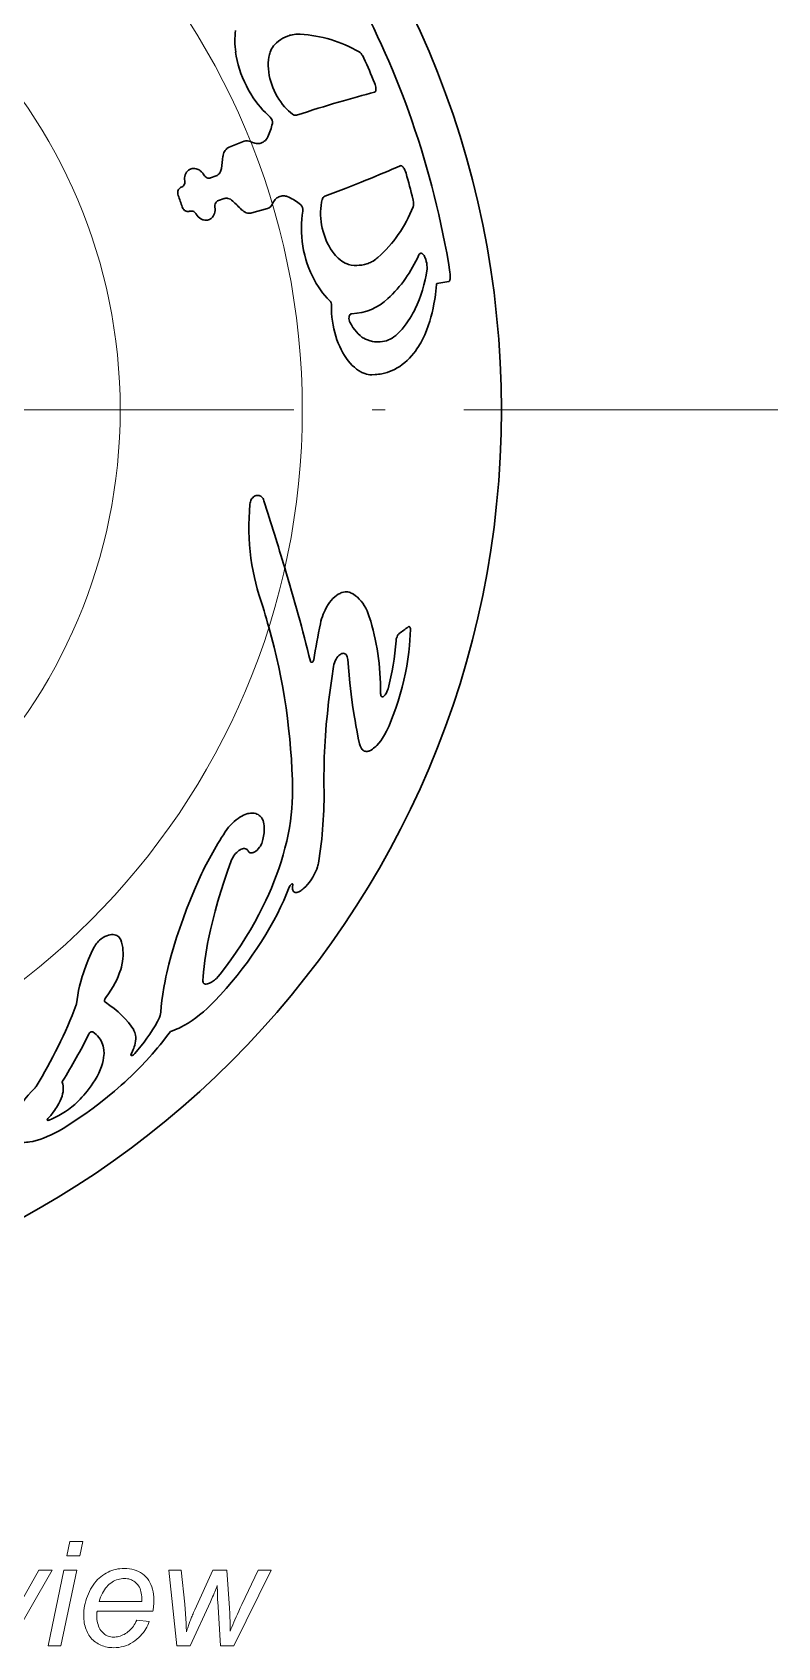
# Model space of a CAD drawing. Extents: x 0 to 594, y 0 to 575.
# Drawn here: x 263.9 to 292.4, y 481.4 to 543.2 of the extents above; entities that cross this region are included whole.
import ezdxf

# ---------------------------------------------------------------- set-up
doc = ezdxf.new("R2010")
doc.units = 0
doc.linetypes.add('DASHDOT', pattern=[18.5, 12, -3, 0.5, -3])

msp = doc.modelspace()

# ---------------------------------------------------------------- linework, layer by layer
at = {"color": 7, "lineweight": 30, "ltscale": 0.015574}
msp.add_line((271.458, 538.81), (272.035, 539.044), dxfattribs=at)
at = {"color": 7, "lineweight": 30, "ltscale": 0.000323455}
msp.add_line((272.278, 539.029), (272.289, 539.023), dxfattribs=at)
at = {"color": 7, "lineweight": 30, "ltscale": 0.005675}
for p, q in [((270.75, 537.641), (270.963, 537.719)), ((271.266, 536.849), (271.05, 536.778))]:
    msp.add_line(p, q, dxfattribs=at)
at = {"color": 7, "lineweight": 30, "ltscale": 0.015575}
msp.add_line((272.929, 536.477), (272.331, 536.302), dxfattribs=at)
at = {"color": 7, "lineweight": 30, "ltscale": 0.011568}
msp.add_line((279.393, 533.61), (279.851, 533.677), dxfattribs=at)
at = {"color": 7, "linetype": 'DASHDOT', "lineweight": 13}
msp.add_line((292.427, 528.771), (200.907, 528.771), dxfattribs=at)
at = {"color": 7, "lineweight": 30}
for points in [[(273.196, 542.732), (273.271, 542.804), (273.349, 542.87), (273.43, 542.929), (273.514, 542.98), (273.601, 543.025), (273.691, 543.062), (273.737, 543.078), (273.784, 543.092), (273.831, 543.104), (273.879, 543.115), (273.944, 543.125), (274.009, 543.132), (274.076, 543.136), (274.127, 543.136), (274.179, 543.134)], [(273.03, 539.963), (272.937, 540.047), (272.845, 540.137), (272.751, 540.236), (272.658, 540.341), (272.568, 540.45), (272.481, 540.564), (272.383, 540.705), (272.289, 540.851), (272.201, 541.001), (272.118, 541.156), (272.042, 541.314), (271.973, 541.475), (271.911, 541.637), (271.855, 541.801), (271.808, 541.965), (271.767, 542.128), (271.734, 542.291), (271.709, 542.451)], [(273.888, 540.076), (273.81, 540.136), (273.733, 540.203), (273.658, 540.277), (273.58, 540.361), (273.505, 540.452), (273.432, 540.549), (273.363, 540.65), (273.298, 540.757), (273.238, 540.867), (273.183, 540.979), (273.134, 541.094), (273.09, 541.211), (273.051, 541.328), (273.019, 541.445), (272.993, 541.562), (272.972, 541.687), (272.958, 541.811), (272.952, 541.93), (272.953, 542.046), (272.961, 542.156), (272.976, 542.259), (272.998, 542.355), (273.011, 542.401), (273.026, 542.445), (273.052, 542.513), (273.083, 542.575), (273.117, 542.633), (273.155, 542.685), (273.196, 542.732)], [(276.429, 542.458), (276.447, 542.447), (276.464, 542.433), (276.501, 542.397), (276.536, 542.351), (276.557, 542.32), (276.577, 542.287), (276.613, 542.216)], [(277.017, 541.277), (277.04, 541.213), (277.056, 541.158), (277.067, 541.104), (277.072, 541.048), (277.072, 541.021), (277.07, 540.997), (277.067, 540.977), (277.061, 540.96), (277.051, 540.94), (277.037, 540.926), (277.021, 540.919)], [(274.035, 540.039), (274.016, 540.035), (273.996, 540.034), (273.979, 540.035), (273.962, 540.039), (273.943, 540.045), (273.924, 540.053), (273.888, 540.076)], [(272.289, 539.023), (272.322, 539.007), (272.355, 538.993), (272.399, 538.977), (272.443, 538.966), (272.487, 538.958), (272.535, 538.954), (272.582, 538.956), (272.628, 538.961), (272.672, 538.972), (272.719, 538.989), (272.764, 539.012), (272.805, 539.041), (272.844, 539.075), (272.879, 539.114), (272.91, 539.159), (272.937, 539.209)], [(271.226, 538.467), (271.234, 538.516), (271.246, 538.562), (271.262, 538.606), (271.284, 538.652), (271.311, 538.694), (271.342, 538.731), (271.377, 538.763), (271.416, 538.789), (271.458, 538.81)], [(269.761, 537.524), (269.757, 537.582), (269.759, 537.641), (269.768, 537.7), (269.783, 537.756), (269.805, 537.808), (269.833, 537.856), (269.867, 537.898), (269.886, 537.917), (269.906, 537.934), (269.927, 537.949), (269.949, 537.963), (269.979, 537.978), (270.011, 537.99), (270.044, 537.998), (270.069, 538.002), (270.095, 538.005), (270.122, 538.005), (270.148, 538.003), (270.201, 537.993), (270.237, 537.981), (270.273, 537.966), (270.308, 537.947), (270.334, 537.93), (270.359, 537.911), (270.383, 537.891), (270.406, 537.869), (270.428, 537.845), (270.449, 537.819), (270.469, 537.791), (270.487, 537.763)], [(270.963, 537.719), (271.005, 537.739), (271.043, 537.765), (271.078, 537.799), (271.107, 537.838), (271.132, 537.882), (271.146, 537.918), (271.157, 537.956), (271.164, 537.996)], [(278.001, 538.105), (278.015, 538.109), (278.034, 538.108), (278.055, 538.099), (278.077, 538.085), (278.094, 538.069), (278.111, 538.05), (278.128, 538.026), (278.145, 538), (278.177, 537.94), (278.2, 537.882), (278.22, 537.821)], [(269.63, 537.281), (269.661, 537.295), (269.689, 537.314), (269.713, 537.339), (269.734, 537.369), (269.75, 537.406), (269.76, 537.446), (269.763, 537.489), (269.761, 537.524)], [(270.487, 537.763), (270.512, 537.726), (270.542, 537.693), (270.576, 537.667), (270.612, 537.647), (270.647, 537.636), (270.682, 537.631), (270.717, 537.632), (270.75, 537.641)], [(269.512, 536.974), (269.501, 537.013), (269.495, 537.054), (269.496, 537.093), (269.501, 537.131), (269.513, 537.167), (269.529, 537.199), (269.549, 537.227), (269.573, 537.25), (269.6, 537.269), (269.63, 537.281)], [(271.05, 536.778), (271.019, 536.764), (270.99, 536.744), (270.965, 536.717), (270.945, 536.685), (270.929, 536.646), (270.919, 536.602), (270.917, 536.556), (270.919, 536.519)], [(271.596, 536.757), (271.553, 536.793), (271.507, 536.822), (271.46, 536.844), (271.411, 536.857), (271.387, 536.861), (271.362, 536.863), (271.33, 536.862), (271.297, 536.857), (271.266, 536.849)], [(273.738, 536.908), (273.679, 536.933), (273.649, 536.942), (273.619, 536.949), (273.575, 536.956), (273.531, 536.958), (273.487, 536.955), (273.445, 536.948), (273.403, 536.936), (273.361, 536.919), (273.322, 536.898), (273.284, 536.873), (273.26, 536.853), (273.237, 536.832), (273.215, 536.809), (273.194, 536.783), (273.155, 536.728), (273.134, 536.691), (273.115, 536.651)], [(276.13, 534.308), (276.076, 534.317), (276.022, 534.332), (275.967, 534.351), (275.899, 534.381), (275.832, 534.418), (275.765, 534.462), (275.698, 534.513), (275.633, 534.57), (275.579, 534.622), (275.526, 534.679), (275.475, 534.74), (275.437, 534.788), (275.4, 534.839), (275.339, 534.932), (275.28, 535.031), (275.225, 535.136), (275.174, 535.245), (275.128, 535.359), (275.087, 535.476), (275.051, 535.596), (275.02, 535.718), (274.996, 535.842), (274.977, 535.965), (274.964, 536.088), (274.957, 536.21), (274.956, 536.341), (274.962, 536.468), (274.975, 536.591), (274.995, 536.708), (275.022, 536.819)], [(278.487, 536.834), (278.496, 536.794), (278.508, 536.716), (278.511, 536.68), (278.511, 536.623), (278.505, 536.572), (278.5, 536.55), (278.494, 536.531)], [(269.949, 536.364), (269.92, 536.356), (269.888, 536.353), (269.854, 536.356), (269.821, 536.365), (269.789, 536.38), (269.758, 536.401), (269.728, 536.427), (269.703, 536.459), (269.682, 536.494), (269.666, 536.532)], [(270.203, 536.256), (270.183, 536.284), (270.161, 536.309), (270.137, 536.331), (270.104, 536.351), (270.07, 536.366), (270.035, 536.374), (270, 536.375), (269.974, 536.372), (269.949, 536.364)], [(270.919, 536.519), (270.925, 536.457), (270.923, 536.396), (270.914, 536.335), (270.899, 536.277), (270.876, 536.223), (270.863, 536.198), (270.847, 536.174), (270.825, 536.145), (270.8, 536.118), (270.773, 536.094), (270.742, 536.072), (270.708, 536.054), (270.672, 536.04), (270.635, 536.031), (270.61, 536.027), (270.584, 536.025), (270.532, 536.026), (270.48, 536.036), (270.454, 536.044), (270.427, 536.054), (270.376, 536.081), (270.327, 536.114), (270.281, 536.155), (270.239, 536.203), (270.203, 536.256)], [(272.331, 536.302), (272.293, 536.293), (272.254, 536.289), (272.214, 536.29), (272.166, 536.297), (272.117, 536.31), (272.069, 536.33), (272.023, 536.356), (271.978, 536.389), (271.936, 536.426)], [(275.3, 532.952), (275.21, 533.043), (275.121, 533.141), (275.034, 533.247), (274.95, 533.359), (274.87, 533.477), (274.792, 533.601), (274.718, 533.731), (274.642, 533.879), (274.571, 534.032), (274.506, 534.191), (274.447, 534.354), (274.394, 534.521), (274.347, 534.691), (274.308, 534.863), (274.276, 535.037), (274.251, 535.211), (274.234, 535.384), (274.223, 535.557), (274.221, 535.728), (274.225, 535.895), (274.236, 536.059), (274.254, 536.219), (274.279, 536.374)], [(277.149, 534.603), (277.11, 534.57), (277.07, 534.538), (277.016, 534.499), (276.96, 534.464), (276.902, 534.432), (276.859, 534.41), (276.814, 534.39), (276.769, 534.372), (276.723, 534.356), (276.629, 534.329), (276.533, 534.31), (276.435, 534.299), (276.335, 534.295), (276.233, 534.298), (276.13, 534.308)], [(278.716, 534.696), (278.729, 534.722), (278.745, 534.741), (278.764, 534.755), (278.785, 534.762), (278.807, 534.761), (278.831, 534.752), (278.844, 534.744), (278.857, 534.733), (278.884, 534.705), (278.909, 534.669), (278.926, 534.639), (278.942, 534.606), (278.958, 534.569), (278.972, 534.53), (278.996, 534.447), (279.01, 534.379), (279.02, 534.31), (279.025, 534.232), (279.024, 534.156), (279.017, 534.089)], [(279.017, 534.089), (278.985, 533.918), (278.949, 533.75), (278.9, 533.547), (278.845, 533.35), (278.784, 533.16), (278.718, 532.977), (278.646, 532.801), (278.569, 532.633), (278.529, 532.552), (278.487, 532.472), (278.43, 532.37), (278.37, 532.27), (278.308, 532.175), (278.231, 532.064), (278.151, 531.96), (278.068, 531.86), (277.982, 531.766), (277.894, 531.677)], [(279.9, 534.031), (279.909, 533.958), (279.913, 533.887), (279.911, 533.826), (279.905, 533.772), (279.9, 533.749), (279.894, 533.728), (279.882, 533.702), (279.874, 533.691), (279.866, 533.684), (279.858, 533.679), (279.851, 533.677)], [(279.393, 533.61), (279.389, 533.564), (279.363, 533.312), (279.347, 533.187), (279.33, 533.064), (279.311, 532.945), (279.29, 532.828), (279.255, 532.655), (279.216, 532.485), (279.174, 532.321), (279.127, 532.161), (279.068, 531.981), (279.004, 531.809), (278.935, 531.644), (278.861, 531.486), (278.821, 531.409), (278.781, 531.335), (278.74, 531.264), (278.698, 531.195), (278.64, 531.106), (278.58, 531.02), (278.518, 530.938), (278.435, 530.838), (278.35, 530.744), (278.261, 530.657), (278.17, 530.577), (278.076, 530.503), (277.98, 530.435), (277.881, 530.375), (277.781, 530.32), (277.687, 530.277), (277.591, 530.238), (277.494, 530.205), (277.395, 530.177), (277.295, 530.155), (277.232, 530.143), (277.168, 530.134), (277.103, 530.126), (277.039, 530.121), (276.908, 530.116)], [(276.908, 530.116), (276.842, 530.118), (276.775, 530.127), (276.708, 530.141), (276.641, 530.161), (276.575, 530.187), (276.533, 530.206), (276.491, 530.227), (276.409, 530.276), (276.327, 530.333), (276.246, 530.399), (276.167, 530.473), (276.09, 530.555), (276.015, 530.645), (275.942, 530.742), (275.873, 530.846), (275.806, 530.957), (275.743, 531.075), (275.685, 531.196), (275.631, 531.322), (275.581, 531.453), (275.536, 531.589), (275.496, 531.728), (275.462, 531.87), (275.432, 532.016), (275.408, 532.165), (275.389, 532.314), (275.377, 532.464), (275.371, 532.614), (275.37, 532.762)], [(276.074, 532.127), (276.065, 532.148), (276.056, 532.17), (276.045, 532.219), (276.041, 532.268), (276.044, 532.315), (276.052, 532.353), (276.066, 532.386), (276.083, 532.413), (276.102, 532.431), (276.123, 532.442), (276.145, 532.447)], [(276.745, 531.446), (276.678, 531.473), (276.612, 531.508), (276.575, 531.531), (276.538, 531.556), (276.466, 531.613), (276.394, 531.679), (276.325, 531.753), (276.258, 531.835), (276.193, 531.926), (276.132, 532.023), (276.074, 532.127)], [(277.894, 531.677), (277.828, 531.618), (277.76, 531.565), (277.691, 531.519), (277.619, 531.479), (277.545, 531.445), (277.47, 531.418), (277.394, 531.396), (277.316, 531.381), (277.237, 531.372), (277.165, 531.37), (277.092, 531.372), (277.018, 531.379), (276.944, 531.391), (276.895, 531.401), (276.845, 531.414), (276.745, 531.446)], [(272.599, 521.717), (272.536, 521.927), (272.478, 522.141), (272.426, 522.357), (272.374, 522.602), (272.33, 522.85), (272.292, 523.101), (272.262, 523.354), (272.239, 523.61), (272.224, 523.867), (272.215, 524.125), (272.214, 524.385), (272.219, 524.645), (272.232, 524.905), (272.252, 525.165)], [(272.252, 525.165), (272.259, 525.212), (272.271, 525.258), (272.287, 525.302), (272.308, 525.343), (272.333, 525.382), (272.361, 525.415), (272.392, 525.444), (272.425, 525.467), (272.46, 525.484), (272.495, 525.496), (272.531, 525.502), (272.568, 525.503), (272.603, 525.497), (272.638, 525.485), (272.671, 525.467), (272.701, 525.444), (272.73, 525.415), (272.755, 525.38), (272.776, 525.341), (272.792, 525.299)], [(274.948, 520.592), (274.969, 520.688), (274.995, 520.783), (275.025, 520.876), (275.055, 520.959), (275.088, 521.04), (275.125, 521.119), (275.181, 521.226), (275.243, 521.326), (275.302, 521.41), (275.364, 521.487), (275.428, 521.557), (275.495, 521.62), (275.562, 521.674), (275.631, 521.72), (275.666, 521.74), (275.701, 521.757), (275.735, 521.772), (275.769, 521.785), (275.832, 521.802), (275.894, 521.812), (275.925, 521.813), (275.955, 521.813), (275.999, 521.809), (276.042, 521.8), (276.084, 521.786), (276.124, 521.769)], [(276.124, 521.769), (276.167, 521.746), (276.208, 521.721), (276.287, 521.667), (276.362, 521.606), (276.434, 521.538), (276.502, 521.462), (276.565, 521.379), (276.625, 521.289), (276.68, 521.192), (276.731, 521.089), (276.776, 520.979), (276.817, 520.863)], [(278.388, 520.375), (278.383, 520.175), (278.372, 519.971), (278.356, 519.763), (278.329, 519.506), (278.294, 519.244), (278.25, 518.979), (278.199, 518.712), (278.14, 518.444), (278.073, 518.174), (277.999, 517.904), (277.918, 517.634), (277.83, 517.365), (277.735, 517.097), (277.633, 516.832)], [(277.839, 519.938), (277.843, 519.976), (277.85, 520.013), (277.86, 520.05), (277.878, 520.101), (277.9, 520.147), (277.914, 520.17), (277.929, 520.19), (277.944, 520.206), (277.958, 520.218)], [(278.306, 520.473), (278.318, 520.481), (278.33, 520.485), (278.345, 520.485), (278.359, 520.478), (278.371, 520.464), (278.38, 520.441), (278.386, 520.41), (278.388, 520.375)], [(275.996, 519.231), (275.989, 519.284), (275.976, 519.332), (275.959, 519.373), (275.949, 519.391), (275.937, 519.407), (275.914, 519.432), (275.887, 519.449), (275.859, 519.46), (275.827, 519.464), (275.794, 519.462), (275.76, 519.452), (275.725, 519.435), (275.69, 519.411), (275.651, 519.378), (275.613, 519.337), (275.578, 519.289), (275.545, 519.236), (275.513, 519.171), (275.485, 519.102), (275.464, 519.031), (275.449, 518.959)], [(274.564, 519.16), (274.571, 519.142), (274.581, 519.128), (274.594, 519.12), (274.608, 519.117), (274.623, 519.12), (274.639, 519.128), (274.655, 519.143), (274.671, 519.163), (274.684, 519.19), (274.692, 519.22)], [(275.449, 518.959), (275.379, 518.503), (275.317, 518.053), (275.262, 517.607), (275.215, 517.168), (275.174, 516.737), (275.141, 516.314), (275.115, 515.901), (275.097, 515.499), (275.086, 515.109), (275.082, 514.732), (275.085, 514.385)], [(276.448, 515.998), (276.398, 516.226), (276.35, 516.462), (276.305, 516.707), (276.272, 516.896), (276.24, 517.089), (276.181, 517.488), (276.127, 517.903), (276.078, 518.333), (276.034, 518.776), (275.996, 519.231)], [(277.251, 517.928), (277.254, 517.889), (277.26, 517.856), (277.271, 517.829), (277.285, 517.812), (277.301, 517.802), (277.32, 517.799), (277.333, 517.801), (277.346, 517.806), (277.361, 517.814), (277.376, 517.824), (277.402, 517.849), (277.428, 517.88), (277.453, 517.917), (277.473, 517.953), (277.491, 517.991), (277.514, 518.05), (277.533, 518.11)], [(277.633, 516.832), (277.577, 516.698), (277.529, 516.593), (277.478, 516.491), (277.402, 516.354), (277.363, 516.288), (277.323, 516.226), (277.252, 516.122), (277.179, 516.029), (277.106, 515.946), (277.069, 515.908), (277.032, 515.874), (276.984, 515.832), (276.936, 515.797), (276.889, 515.767), (276.859, 515.752), (276.83, 515.739), (276.802, 515.728), (276.775, 515.721), (276.736, 515.714), (276.697, 515.713), (276.661, 515.718), (276.627, 515.729), (276.596, 515.745), (276.568, 515.767), (276.541, 515.793), (276.517, 515.825), (276.503, 515.849), (276.49, 515.875), (276.467, 515.933), (276.448, 515.998)], [(271.113, 507.193), (271.324, 507.47), (271.529, 507.75), (271.726, 508.033), (271.916, 508.319), (272.099, 508.608), (272.274, 508.898), (272.44, 509.19), (272.599, 509.484), (272.675, 509.631), (272.749, 509.779), (272.863, 510.015), (272.971, 510.252), (273.074, 510.489), (273.171, 510.726), (273.262, 510.962), (273.356, 511.227), (273.444, 511.492), (273.523, 511.755), (273.595, 512.017), (273.659, 512.277), (273.715, 512.536), (273.764, 512.793), (273.804, 513.047), (273.835, 513.289), (273.858, 513.529), (273.874, 513.765), (273.883, 513.998), (273.884, 514.228)], [(271.311, 512.637), (271.374, 512.729), (271.441, 512.815), (271.513, 512.898), (271.583, 512.971), (271.656, 513.038), (271.73, 513.1), (271.801, 513.153), (271.872, 513.2), (271.942, 513.24), (272.009, 513.274), (272.076, 513.301), (272.141, 513.323), (272.18, 513.334), (272.219, 513.342), (272.27, 513.35), (272.319, 513.353), (272.367, 513.353), (272.422, 513.348), (272.474, 513.336), (272.524, 513.32), (272.57, 513.297), (272.612, 513.269), (272.642, 513.244), (272.669, 513.217), (272.695, 513.186), (272.712, 513.161), (272.728, 513.134), (272.755, 513.077), (272.777, 513.013), (272.792, 512.944), (272.802, 512.87), (272.805, 512.792)], [(272.737, 512.29), (272.723, 512.244), (272.705, 512.197), (272.683, 512.15), (272.653, 512.097), (272.62, 512.047), (272.574, 511.99), (272.525, 511.939), (272.474, 511.897), (272.448, 511.88), (272.422, 511.865), (272.398, 511.853), (272.375, 511.844), (272.343, 511.835), (272.314, 511.831), (272.286, 511.832), (272.264, 511.837), (272.244, 511.845), (272.226, 511.856), (272.214, 511.866), (272.203, 511.878), (272.194, 511.892), (272.185, 511.907)], [(271.541, 511.534), (271.4, 511.138), (271.268, 510.748), (271.145, 510.362), (271.032, 509.983), (270.927, 509.61), (270.832, 509.246), (270.747, 508.89), (270.672, 508.543), (270.638, 508.374), (270.607, 508.207), (270.565, 507.963), (270.529, 507.726), (270.499, 507.495), (270.476, 507.273), (270.463, 507.114), (270.454, 506.96)], [(272.185, 511.907), (272.168, 511.937), (272.146, 511.961), (272.119, 511.979), (272.088, 511.991), (272.053, 511.997), (272.013, 511.996), (271.97, 511.987), (271.925, 511.972), (271.879, 511.949), (271.833, 511.92), (271.79, 511.888), (271.749, 511.852), (271.707, 511.808), (271.667, 511.76), (271.629, 511.707), (271.595, 511.651), (271.565, 511.592), (271.541, 511.534)], [(274.875, 511.443), (274.866, 511.396), (274.855, 511.351), (274.841, 511.304), (274.807, 511.207), (274.763, 511.106), (274.711, 511.004), (274.653, 510.902), (274.591, 510.807), (274.526, 510.716), (274.457, 510.63), (274.387, 510.551), (274.315, 510.481), (274.278, 510.448), (274.241, 510.418), (274.207, 510.394), (274.174, 510.372), (274.13, 510.348), (274.088, 510.33), (274.05, 510.318), (274.029, 510.315), (274.009, 510.314), (273.991, 510.315), (273.975, 510.319), (273.952, 510.328), (273.932, 510.341), (273.915, 510.36), (273.901, 510.383), (273.891, 510.411), (273.884, 510.443), (273.88, 510.479), (273.88, 510.508), (273.882, 510.54), (273.891, 510.608)], [(268.843, 505.743), (268.861, 505.965), (268.886, 506.196), (268.92, 506.435), (268.961, 506.682), (269.009, 506.935), (269.042, 507.09), (269.076, 507.246), (269.115, 507.41), (269.156, 507.576), (269.245, 507.91), (269.344, 508.251), (269.453, 508.6), (269.571, 508.956), (269.699, 509.316), (269.836, 509.682), (269.982, 510.051), (270.136, 510.423), (270.3, 510.798)], [(273.76, 510.526), (273.658, 510.273), (273.548, 510.018), (273.429, 509.762), (273.303, 509.506), (273.169, 509.252), (273.019, 508.982), (272.862, 508.714), (272.696, 508.446), (272.523, 508.181), (272.343, 507.918), (272.156, 507.657), (271.962, 507.399), (271.761, 507.144), (271.555, 506.894), (271.343, 506.647), (271.126, 506.405), (270.903, 506.167)], [(273.891, 510.608), (273.892, 510.629), (273.891, 510.637), (273.887, 510.643), (273.882, 510.647), (273.876, 510.649), (273.867, 510.648), (273.857, 510.645), (273.838, 510.633), (273.819, 510.616), (273.796, 510.59), (273.776, 510.56), (273.76, 510.526)], [(266.293, 508.222), (266.32, 508.271), (266.35, 508.32), (266.384, 508.367), (266.422, 508.413), (266.462, 508.457), (266.506, 508.498), (266.573, 508.553), (266.644, 508.601), (266.712, 508.638), (266.782, 508.669), (266.844, 508.689), (266.906, 508.703), (266.965, 508.71), (267.022, 508.71), (267.076, 508.704), (267.125, 508.692), (267.169, 508.674), (267.209, 508.651), (267.243, 508.623), (267.273, 508.59), (267.298, 508.553), (267.317, 508.511)], [(267.317, 508.511), (267.348, 508.418), (267.372, 508.322), (267.391, 508.222), (267.402, 508.118), (267.408, 508.012), (267.406, 507.903), (267.398, 507.791), (267.383, 507.676), (267.362, 507.56), (267.34, 507.47), (267.315, 507.379), (267.286, 507.286), (267.261, 507.217), (267.234, 507.147), (267.174, 507.007), (267.105, 506.866), (267.027, 506.726), (266.942, 506.586), (266.848, 506.447), (266.747, 506.311)], [(265.629, 506.062), (265.648, 506.228), (265.674, 506.397), (265.707, 506.57), (265.746, 506.745), (265.792, 506.923), (265.844, 507.104), (265.879, 507.214), (265.916, 507.324), (265.996, 507.546), (266.086, 507.77), (266.185, 507.996), (266.293, 508.222)], [(270.454, 506.96), (270.454, 506.924), (270.461, 506.892), (270.473, 506.865), (270.491, 506.843), (270.508, 506.831), (270.527, 506.822), (270.549, 506.817), (270.568, 506.816), (270.587, 506.816), (270.63, 506.823), (270.67, 506.835), (270.713, 506.852), (270.757, 506.875), (270.791, 506.896), (270.826, 506.918), (270.896, 506.971), (270.934, 507.003), (270.972, 507.038), (271.045, 507.113), (271.113, 507.193)], [(266.747, 506.311), (266.722, 506.272), (266.712, 506.252), (266.705, 506.233), (266.698, 506.205), (266.697, 506.179), (266.702, 506.156), (266.712, 506.137), (266.728, 506.122)], [(270.903, 506.167), (270.764, 506.027), (270.622, 505.891), (270.477, 505.762), (270.33, 505.641), (270.186, 505.529), (270.041, 505.425), (269.897, 505.33), (269.754, 505.244), (269.613, 505.167), (269.544, 505.133), (269.476, 505.102), (269.387, 505.064), (269.3, 505.032), (269.215, 505.004)], [(268.724, 505.39), (268.763, 505.467), (268.795, 505.541), (268.819, 505.612), (268.835, 505.68), (268.843, 505.743)], [(269.215, 505.004), (269.071, 504.812), (268.922, 504.621), (268.823, 504.498), (268.722, 504.376), (268.513, 504.133), (268.295, 503.892), (268.071, 503.655), (267.839, 503.423), (267.717, 503.304), (267.593, 503.186), (267.467, 503.069), (267.339, 502.954), (267.079, 502.726), (266.813, 502.504), (266.541, 502.287), (266.264, 502.076), (265.981, 501.871), (265.695, 501.673), (265.405, 501.482), (265.111, 501.298)], [(266.247, 504.991), (266.315, 504.944), (266.377, 504.893), (266.433, 504.837), (266.485, 504.778), (266.53, 504.715), (266.567, 504.653), (266.598, 504.588), (266.625, 504.52), (266.646, 504.449), (266.662, 504.375), (266.672, 504.298), (266.676, 504.251), (266.677, 504.203), (266.677, 504.153), (266.674, 504.102), (266.663, 503.999), (266.643, 503.892), (266.616, 503.782), (266.578, 503.662), (266.531, 503.54), (266.475, 503.416), (266.41, 503.289), (266.337, 503.162), (266.255, 503.033), (266.185, 502.929), (266.109, 502.826), (266.028, 502.722), (265.966, 502.645), (265.901, 502.569), (265.832, 502.491), (265.76, 502.413)], [(266.093, 504.907), (266.104, 504.924), (266.127, 504.951), (266.156, 504.974), (266.185, 504.989), (266.211, 504.997), (266.232, 504.997), (266.247, 504.991)], [(267.81, 505.07), (267.836, 505.023), (267.857, 504.973), (267.873, 504.92), (267.885, 504.863), (267.892, 504.793), (267.892, 504.719), (267.885, 504.641), (267.871, 504.561), (267.85, 504.477), (267.834, 504.423), (267.815, 504.368), (267.793, 504.312), (267.769, 504.255), (267.714, 504.14)], [(267.714, 504.14), (267.706, 504.122), (267.705, 504.106), (267.706, 504.1), (267.714, 504.091), (267.72, 504.089), (267.735, 504.088), (267.754, 504.093), (267.778, 504.103), (267.803, 504.119), (267.827, 504.139), (267.849, 504.161)], [(263.115, 501.366), (263.131, 501.451), (263.155, 501.54), (263.186, 501.632), (263.224, 501.727), (263.264, 501.815), (263.31, 501.905), (263.361, 501.997), (263.403, 502.066), (263.448, 502.136), (263.496, 502.208), (263.546, 502.279), (263.656, 502.423), (263.775, 502.568), (263.904, 502.712), (264.041, 502.855)], [(264.533, 501.677), (264.64, 501.799), (264.737, 501.92), (264.783, 501.982), (264.826, 502.044), (264.865, 502.103), (264.902, 502.162), (264.955, 502.257), (265.002, 502.35), (265.041, 502.442), (265.072, 502.532), (265.096, 502.619), (265.111, 502.701), (265.12, 502.78), (265.121, 502.856), (265.115, 502.929), (265.102, 502.998), (265.082, 503.064)], [(265.76, 502.413), (265.664, 502.315), (265.556, 502.216), (265.442, 502.119), (265.322, 502.028), (265.202, 501.943), (265.079, 501.865), (264.953, 501.792), (264.827, 501.725), (264.701, 501.667), (264.577, 501.616)], [(264.577, 501.616), (264.559, 501.611), (264.542, 501.608), (264.525, 501.608), (264.513, 501.614), (264.508, 501.622), (264.508, 501.634), (264.51, 501.643), (264.516, 501.654), (264.533, 501.677)], [(265.111, 501.298), (264.959, 501.209), (264.807, 501.126), (264.655, 501.051), (264.509, 500.986), (264.366, 500.928), (264.225, 500.879), (264.089, 500.838), (263.96, 500.806), (263.836, 500.784), (263.777, 500.776), (263.72, 500.77), (263.637, 500.766), (263.559, 500.767), (263.487, 500.774), (263.419, 500.785)]]:
    msp.add_lwpolyline(points, dxfattribs=at)
at = {"color": 7, "lineweight": 13}
for points in [[(265.258, 484.953), (265.375, 485.512), (265.866, 485.512), (265.749, 484.953)], [(264.537, 481.512), (265.143, 484.41), (265.637, 484.41), (265.031, 481.512)], [(267.926, 482.497), (268.406, 482.448), (268.383, 482.377), (268.354, 482.306), (268.32, 482.237), (268.28, 482.168), (268.235, 482.099), (268.185, 482.032), (268.129, 481.965), (268.068, 481.899), (268.002, 481.833), (267.93, 481.768), (267.854, 481.707), (267.775, 481.653), (267.694, 481.604), (267.609, 481.562), (267.522, 481.527), (267.432, 481.498), (267.339, 481.476), (267.243, 481.459), (267.144, 481.45), (267.042, 481.447), (266.978, 481.448), (266.915, 481.452), (266.854, 481.46), (266.793, 481.47), (266.733, 481.484), (266.675, 481.5), (266.617, 481.519), (266.561, 481.542), (266.506, 481.567), (266.451, 481.595), (266.399, 481.626), (266.349, 481.66), (266.302, 481.697), (266.257, 481.736), (266.215, 481.778), (266.175, 481.822), (266.138, 481.87), (266.103, 481.92), (266.071, 481.972), (266.042, 482.028), (266.015, 482.085), (265.991, 482.144), (265.97, 482.205), (265.952, 482.267), (265.937, 482.331), (265.924, 482.397), (265.914, 482.464), (265.907, 482.532), (265.903, 482.603), (265.902, 482.674), (265.904, 482.769), (265.91, 482.863), (265.921, 482.957), (265.937, 483.05), (265.956, 483.142), (265.981, 483.234), (266.009, 483.325), (266.042, 483.416), (266.079, 483.506), (266.121, 483.595), (266.166, 483.682), (266.214, 483.765), (266.265, 483.842), (266.318, 483.915), (266.373, 483.984), (266.431, 484.048), (266.492, 484.107), (266.556, 484.162), (266.622, 484.213), (266.69, 484.258), (266.76, 484.299), (266.832, 484.336), (266.905, 484.369), (266.979, 484.397), (267.054, 484.421), (267.13, 484.44), (267.207, 484.456), (267.286, 484.467), (267.365, 484.473), (267.446, 484.475), (267.547, 484.472), (267.645, 484.462), (267.738, 484.446), (267.827, 484.424), (267.912, 484.395), (267.993, 484.359), (268.069, 484.317), (268.142, 484.269), (268.21, 484.214), (268.274, 484.153), (268.333, 484.086), (268.385, 484.015), (268.432, 483.939), (268.472, 483.858), (268.506, 483.773), (268.534, 483.682), (268.556, 483.587), (268.571, 483.488), (268.581, 483.384), (268.584, 483.275), (268.583, 483.232), (268.582, 483.189), (268.58, 483.146), (268.578, 483.103), (268.574, 483.059), (268.57, 483.015), (268.565, 482.971), (268.559, 482.927), (268.553, 482.883), (268.545, 482.838), (266.412, 482.838), (266.41, 482.821), (266.408, 482.805), (266.406, 482.789), (266.405, 482.773), (266.404, 482.758), (266.403, 482.742), (266.402, 482.728), (266.401, 482.713), (266.401, 482.699), (266.401, 482.685), (266.403, 482.606), (266.408, 482.53), (266.418, 482.459), (266.431, 482.391), (266.448, 482.327), (266.468, 482.267), (266.492, 482.21), (266.52, 482.158), (266.552, 482.109), (266.588, 482.065), (266.626, 482.024), (266.666, 481.987), (266.707, 481.955), (266.751, 481.927), (266.795, 481.904), (266.842, 481.885), (266.89, 481.87), (266.94, 481.859), (266.992, 481.853), (267.045, 481.85), (267.095, 481.852), (267.146, 481.857), (267.196, 481.865), (267.246, 481.877), (267.296, 481.892), (267.346, 481.91), (267.396, 481.932), (267.446, 481.957), (267.495, 481.985), (267.544, 482.017), (267.592, 482.052), (267.638, 482.089), (267.682, 482.13), (267.723, 482.174), (267.762, 482.22), (267.799, 482.27), (267.834, 482.322), (267.867, 482.377), (267.898, 482.436)], [(269.457, 481.512), (269.154, 484.41), (269.629, 484.41), (269.76, 483.108), (269.811, 482.377), (269.813, 482.359), (269.814, 482.338), (269.815, 482.313), (269.817, 482.285), (269.818, 482.254), (269.82, 482.219), (269.822, 482.181), (269.824, 482.139), (269.826, 482.095), (269.828, 482.047), (269.844, 482.101), (269.86, 482.153), (269.875, 482.202), (269.889, 482.249), (269.904, 482.293), (269.917, 482.334), (269.93, 482.373), (269.943, 482.409), (269.955, 482.443), (269.967, 482.474), (269.979, 482.505), (269.993, 482.538), (270.008, 482.574), (270.024, 482.613), (270.041, 482.654), (270.06, 482.698), (270.081, 482.744), (270.102, 482.793), (270.125, 482.844), (270.15, 482.898), (270.84, 484.41), (271.378, 484.41), (271.473, 482.961), (271.477, 482.893), (271.481, 482.82), (271.485, 482.743), (271.488, 482.661), (271.491, 482.575), (271.493, 482.485), (271.496, 482.39), (271.498, 482.291), (271.499, 482.188), (271.5, 482.08), (271.529, 482.156), (271.562, 482.237), (271.598, 482.324), (271.637, 482.417), (271.68, 482.516), (271.726, 482.62), (271.776, 482.73), (271.829, 482.846), (271.885, 482.968), (271.945, 483.095), (272.567, 484.41), (273.061, 484.41), (271.645, 481.512), (271.132, 481.512), (271.023, 483.212), (271.021, 483.247), (271.019, 483.287), (271.017, 483.334), (271.015, 483.387), (271.013, 483.445), (271.012, 483.51), (271.01, 483.581), (271.009, 483.657), (271.008, 483.74), (271.007, 483.829), (270.984, 483.77), (270.96, 483.71), (270.936, 483.649), (270.911, 483.588), (270.884, 483.525), (270.858, 483.461), (270.83, 483.397), (270.801, 483.332), (270.772, 483.265), (270.742, 483.198), (269.975, 481.512)], [(266.491, 483.215), (268.117, 483.215), (268.118, 483.229), (268.118, 483.243), (268.118, 483.257), (268.119, 483.269), (268.119, 483.28), (268.119, 483.291), (268.12, 483.3), (268.12, 483.309), (268.12, 483.317), (268.12, 483.324), (268.118, 483.396), (268.112, 483.465), (268.103, 483.531), (268.09, 483.593), (268.073, 483.652), (268.053, 483.707), (268.029, 483.758), (268.001, 483.807), (267.97, 483.851), (267.934, 483.893), (267.896, 483.93), (267.856, 483.964), (267.813, 483.994), (267.769, 484.019), (267.722, 484.041), (267.673, 484.059), (267.622, 484.073), (267.569, 484.083), (267.514, 484.089), (267.457, 484.09), (267.394, 484.088), (267.332, 484.082), (267.272, 484.071), (267.213, 484.056), (267.154, 484.036), (267.097, 484.012), (267.041, 483.984), (266.986, 483.951), (266.932, 483.914), (266.88, 483.872), (266.829, 483.826), (266.781, 483.776), (266.735, 483.721), (266.692, 483.662), (266.652, 483.599), (266.615, 483.531), (266.58, 483.458), (266.547, 483.382), (266.518, 483.3)]]:
    msp.add_lwpolyline(points, close=True, dxfattribs=at)
msp.add_lwpolyline([(263.211, 482.666), (264.18, 484.41), (264.701, 484.41), (263.042, 481.512)], dxfattribs=at)
at = {"color": 7, "lineweight": 30}
msp.add_circle((246.667, 528.771), 35.2, dxfattribs=at)
at = {"color": 7, "lineweight": 13}
for radius in [27.589, 20.628]:
    msp.add_circle((246.667, 528.771), radius, dxfattribs=at)
at = {"color": 7, "lineweight": 30}
for centre, radius, start, end in [((246.667, 528.771), 33.647, 19.19995, 28.64789), ((274.764, 542.888), 3.085, 172.70607, 188.12945), ((273.892, 538.107), 5.036, 59.75702, 86.74193), ((246.667, 528.771), 32.826, 22.39483, 24.17944), ((272.849, 539.764), 0.268, 350.92679, 47.80073), ((246.667, 528.771), 33.647, 8.99521, 19.19995), ((270.778, 540.236), 2.391, 334.55814, 347.59631), ((272.138, 538.766), 0.297, 62.06015, 110.37738), ((247.034, 541.382), 24.366, 352.01352, 353.13074), ((246.667, 528.771), 32.826, 14.22045, 16.00506), ((246.667, 528.771), 24.273, 19.19995, 19.75169), ((246.667, 528.771), 24.273, 18.6482, 19.19995), ((254.788, 519.116), 24.366, 45.26915, 46.38638), ((272.684, 534.762), 2.391, 50.80094, 63.83944), ((275.187, 536.789), 0.167, 115.94004, 169.8021), ((272.837, 536.759), 0.297, 288.02251, 336.33974), ((274.015, 536.418), 0.268, 350.57157, 47.48176), ((275.105, 532.774), 0.265, 357.44335, 42.3161), ((2.735, 440.479), 283.064, 16.89218, 17.43668), ((211.78, 503.863), 64.621, 13.69306, 16.97514), ((236.795, 510.303), 37.58, 15.68587, 17.68174), ((249.747, 513.887), 24.14, 0.81061, 15.80791), ((337.408, 508.23), 63.672, 168.80474, 170.06151), ((271.452, 529.45), 11.294, 305.17328, 307.35867), ((267.851, 520.677), 10.016, 345.15354, 355.7706), ((258.917, 514.059), 16.171, 350.69151, 1.15715), ((282.167, 505.474), 13.007, 146.5802, 155.83656), ((270.737, 512.819), 2.068, 345.2021, 359.253), ((247.857, 512.845), 19.028, 328.51909, 338.9828), ((265.468, 506.08), 0.162, 338.4433, 353.83306), ((262.406, 508.969), 7.262, 318.5478, 330.47726), ((248.411, 513.575), 19.693, 327.90106, 333.88572), ((263.835, 503.064), 0.294, 314.55339, 327.85211), ((265.137, 503.074), 0.0564, 140.88383, 190.39024)]:
    msp.add_arc(centre, radius, start, end, dxfattribs=at)
for centre, major_axis, ratio, start_param, end_param in [((265.225, 535.428), (14.466, 5.774), 0.084494, 0.584351, 0.882688), ((265.346, 535.081), (14.924, 4.46), 0.084494, 5.400497, 5.698834), ((250.034, 559.467), (27.537, -24.443), 0.364281, 6.238793, 6.413187), ((256.169, 555.136), (21.428, -22.047), 0.402652, 6.275638, 6.43915), ((272.422, 541.836), (4.608, -9.162), 0.448847, 6.087991, 6.414624), ((263.81, 511.904), (-11.178, -11.913), 0.626605, 2.553392, 2.807643), ((162.992, 474.236), (105.092, 30.225), 0.145369, 0.041561, 0.124306)]:
    msp.add_ellipse(centre, major_axis=major_axis, ratio=ratio, start_param=start_param, end_param=end_param, dxfattribs=at)

doc.saveas('drawing.dxf')
